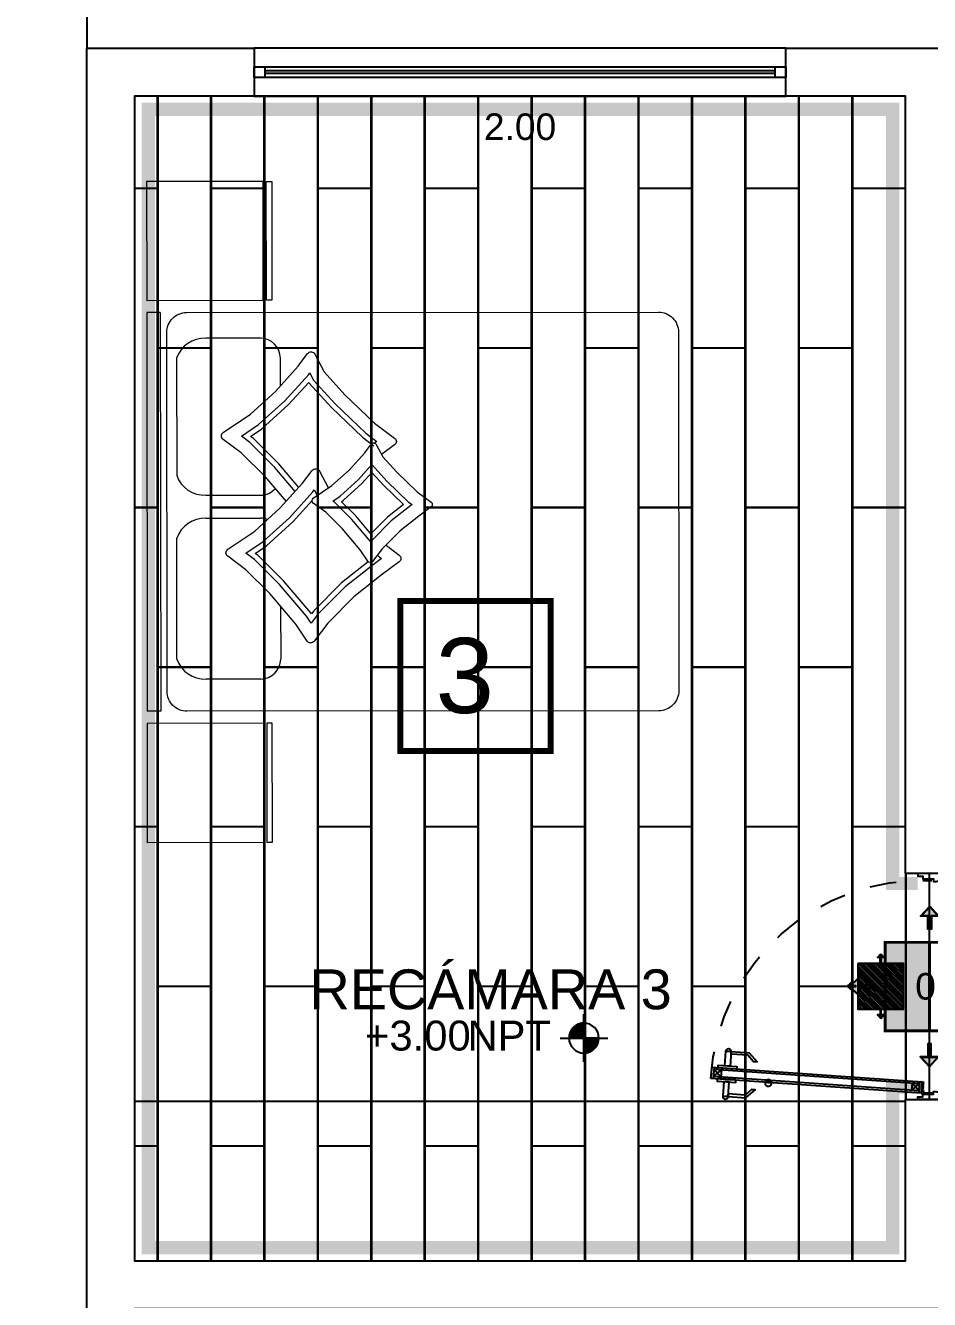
# Model space of a CAD drawing. Header units: metres. Extents: x 116 to 391, y -213 to 56.
# Drawn here: x 325.597 to 328.997, y -125.407 to -120.614 of the extents above; entities that cross this region are included whole.
import ezdxf
from ezdxf.enums import TextEntityAlignment as Align

# ---------------------------------------------------------------- set-up
doc = ezdxf.new("R2010")
doc.units = ezdxf.units.M
doc.header["$PDMODE"] = 35
doc.linetypes.add('AR-157$0$ACAD_ISO07W100', pattern=[3, 0, -3])
doc.linetypes.add('HIDDEN2', pattern=[0.1875, 0.125, -0.0625])
for name, color, linetype in [('A-ACABADOS PISOS', 1, 'Continuous'), ('A-CAMBIO DE ACABADO', 1, 'Continuous'), ('A-DESPIECE', 5, 'Continuous'), ('A-PISO', 30, 'Continuous'), ('AR-157$0$A-DIM-VANOS', 8, 'Continuous'), ('AR-157$0$A-EXTERIOR', 8, 'Continuous'), ('AR-157$0$A-MUEBLES FIJOS', 8, 'Continuous'), ('AR-157$0$A-MUROS', 8, 'Continuous'), ('AR-157$0$A-MUROS BAJOS', 8, 'Continuous'), ('AR-157$0$A-PUERTAS', 8, 'Continuous'), ('AR-157$0$A-TEXTOS', 8, 'Continuous'), ('AR-157$0$A-VENTANAS', 8, 'Continuous'), ('AR-157$0$Ar-Niveles', 8, 'Continuous'), ('AR-157$0$Ar-Texto', 8, 'Continuous')]:
    doc.layers.add(name, color=color, linetype=linetype)
doc.layers.add('AR-157$0$A-MUEBLES', color=8, linetype='Continuous', lineweight=0)
doc.layers.add('AR-157$0$Ar-Area', color=8, linetype='Continuous', plot=False)
doc.styles.add('AR-157$0$Anot_Arial', font='arial.ttf')
doc.styles.add('AR-157$0$Standard', font='arial.ttf')
doc.styles.get("Standard").update_dxf_attribs({"font": 'arial.ttf'})
doc.dimstyles.new('AR-157$0$VANOS', dxfattribs={"dimtxt": 0.1, "dimasz": 0.05, "dimexe": 0, "dimexo": 0, "dimgap": 0.03, "dimtad": 0, "dimtih": 1, "dimtoh": 1, "dimzin": 0, "dimdsep": 46, "dimtxsty": 'AR-157$0$Standard', "dimblk": 'AR-157$0$_Dot', "dimcen": 0.09, "dimse1": 1, "dimse2": 1, "dimsd1": 1, "dimsd2": 1, "dimclrd": 256, "dimclre": 256, "dimclrt": 256, "dimazin": 0, "dimtfac": 1, "dimtix": 1, "dimtofl": 0, "dimtmove": 2, "dimatfit": 3, "dimldrblk": 'AR-157$0$COTA', "dimfxl": 0, "dimtolj": 1, "dimtzin": 0, "dimlwd": 18, "dimarcsym": 0})
pattern_1 = [(0, (-2.923953, -1.1144057), (0, 0.0025), [])]

# ---------------------------------------------------------------- blocks, each defined once
blk = doc.blocks.new('*U407')
at = {"color": 0}
for points in [[(0, -0.02), (2, -0.02), (2, 0.02), (0, 0.02)], [(0, -0.02), (0.04, -0.02), (0.04, 0.02), (0, 0.02)], [(2, 0.02), (1.96, 0.02), (1.96, -0.02), (2, -0.02)]]:
    blk.add_lwpolyline(points, close=True, dxfattribs=at)
at = {"color": 8}
for points in [[(0.04, 0.005), (1.96, 0.005)], [(0.04, -0.005), (1.96, -0.005)]]:
    blk.add_lwpolyline(points, dxfattribs=at)
at = {"style": 'AR-157$0$Anot_Arial', "flags": 1}
for tag, p in [('ESPACIO', (0.1591, 0.4028)), ('TIPO', (0.1591, 0.3233)), ('NUMERO', (0.1591, 0.2487)), ('MATERIAL', (0.1591, 0.1668))]:
    blk.add_attdef(tag, p, '', height=0.0625, dxfattribs=at)
blk = doc.blocks.new('*U111')
at = {"color": 0}
for p, q in [((0.0659, -0.0688), (0.026, -0.0715)), ((0.0619, -0.0971), (0.034, -0.0991)), ((0.1121, -0.8144), (0.0841, -0.8163)), ((0.12, -0.8419), (0.0801, -0.8447))]:
    blk.add_line(p, q, dxfattribs=at)
at = {"color": 8, "linetype": 'ByBlock'}
for p, q in [((0.065, -0.6288), (0.0662, -0.6464)), ((0.0683, -0.6304), (0.0692, -0.6443))]:
    blk.add_line(p, q, dxfattribs=at)
at = {"color": 0}
for points in [[(0, -0.0757), (0.01, -0.0757), (0.01, -0.0566), (0.02, -0.0566), (0.02, -0.0166), (0.03, -0.0166), (0.03, -0.0166), (0.03, -0.0066), (0.01, 0.0584), (0, 0.0584), (0, -0.0757)], [(0.85, -0.0757), (0.84, -0.0757), (0.84, -0.0566), (0.83, -0.0566), (0.83, -0.0166), (0.82, -0.0166), (0.82, -0.0166), (0.82, -0.0066), (0.84, 0.0584), (0.85, 0.0584), (0.85, -0.0757)], [(0.025, -0.0516), (0.025, -0.0166)], [(0.03, -0.0562), (0.0649, -0.0538)], [(0.032, -0.0711), (0.0619, -0.0971)], [(0.032, -0.0711), (0.0861, -0.8442)], [(0.034, -0.0991), (0.06, -0.0692)], [(0.114, -0.8423), (0.06, -0.0692)], [(0.0653, -0.0588), (0.0649, -0.0538)], [(0.0861, -0.8442), (0.1121, -0.8144)], [(0.0841, -0.8163), (0.114, -0.8423)]]:
    blk.add_lwpolyline(points, dxfattribs=at)
blk.add_lwpolyline([(0.0253, -0.0616), (0.0253, -0.0616), (0.0653, -0.0588), (0.1207, -0.8518), (0.0808, -0.8546)], close=True, dxfattribs=at)
blk.add_lwpolyline([(0.0616, -0.6253), (0.0634, -0.6503, -1)], format="xyb", close=True, dxfattribs=at)
at = {"color": 0, "linetype": 'ByBlock'}
blk.add_lwpolyline([(0.0616, -0.6253), (0.0634, -0.6503, -1)], format="xyb", close=True, dxfattribs=at)
at = {"color": 8, "linetype": 'ByBlock'}
blk.add_lwpolyline([(0.0634, -0.6503), (0.0632, -0.6471, 1), (0.0619, -0.6284), (0.0616, -0.6253, -1)], format="xyb", close=True, dxfattribs=at)
at = {"color": 8}
for points in [[(0.0111, -0.7893), (0.0064, -0.722), (0.0365, -0.6873), (0.0375, -0.7014), (0.0166, -0.7254), (0.0211, -0.7886)], [(0.1807, -0.7775), (0.176, -0.7101), (0.1413, -0.68), (0.1423, -0.6941), (0.1663, -0.715), (0.1707, -0.7782)], [(0.0791, -0.8297), (0.0691, -0.8304), (0.0642, -0.7606), (0.0742, -0.7599)], [(0.119, -0.8269), (0.1289, -0.8262), (0.1241, -0.7564), (0.1141, -0.7571)], [(0.0673, -0.8054), (0.0125, -0.8093), (0.0111, -0.7893), (0.0659, -0.7855)], [(0.1272, -0.8013), (0.1821, -0.7974), (0.1807, -0.7775), (0.1258, -0.7813)]]:
    blk.add_lwpolyline(points, close=True, dxfattribs=at)
for points in [[(0.0111, -0.7893), (0.0125, -0.8093, -1)], [(0.1807, -0.7775), (0.1821, -0.7974, 1)]]:
    blk.add_lwpolyline(points, format="xyb", close=True, dxfattribs=at)
at = {"color": 0}
blk.add_circle((0.025, -0.0566), 0.005, dxfattribs=at)
at = {"color": 0, "linetype": 'AR-157$0$ACAD_ISO07W100', "ltscale": 0.005}
blk.add_arc((0.025, -0.0566), 0.8, 274, 2.4132, dxfattribs=at)
at = {"style": 'AR-157$0$Anot_Arial', "flags": 1}
for tag, p in [('ESPACIO', (0.109, 0.5853)), ('TOPE', (0.109, 0.5124)), ('TIPO', (0.109, 0.4329)), ('NUMERO', (0.109, 0.3583)), ('MATERIAL', (0.109, 0.2753))]:
    blk.add_attdef(tag, p, '', height=0.0625, dxfattribs=at)
blk = doc.blocks.new('AR-157$0$CAMA-MA')
at = {"layer": 'AR-157$0$A-MUEBLES'}
for p, q in [((0, 0.75), (0, -0.75)), ((0.0511, 0.75), (0, 0.75)), ((0.0511, 0.75), (0.0511, -0.75)), ((0.4275, 0.6533), (0.2217, 0.6533)), ((0.1121, 0.5783), (0.1121, 0.1378)), ((0.5025, 0.474), (0.5025, 0.5783)), ((0.2217, 0.0628), (0.4275, 0.0628)), ((0.5025, 0.0628), (0.5025, 0.0651)), ((0.2217, -0.0242), (0.4275, -0.0242)), ((0.1121, -0.5542), (0.1121, -0.0992)), ((0.5025, -0.3552), (0.5025, -0.5542)), ((0.4275, -0.6292), (0.2217, -0.6292)), ((0.0511, -0.75), (0, -0.75))]:
    blk.add_line(p, q, dxfattribs=at)
for points in [[(0.4384, 1.2431), (0, 1.2431), (0, 0.7957), (0.4384, 0.7957)], [(0.4708, 0.7957), (0.45, 0.7957), (0.45, 1.2431), (0.4708, 1.2431)], [(0.9043, 0.1134), (0.9844, 0.0364), (0.9972, 0.0269), (0.9922, 0.0232), (0.9187, -0.0349), (0.8465, -0.1071), (0.8421, -0.113), (0.771, -0.0296), (0.7051, 0.0362), (0.6996, 0.0403), (0.7269, 0.0588), (0.7961, 0.1216), (0.8467, 0.1773)], [(0.8899, 0.0995), (0.9651, 0.0273), (0.9054, -0.02), (0.8426, -0.0827), (0.7857, -0.016), (0.7317, 0.0379), (0.7393, 0.043), (0.8102, 0.1075), (0.8467, 0.1475)], [(0.4384, -0.7957), (0, -0.7957), (0, -1.2431), (0.4384, -1.2431)], [(0.4708, -0.7957), (0.45, -0.7957), (0.45, -1.2431), (0.4708, -1.2431)]]:
    blk.add_lwpolyline(points, close=True, dxfattribs=at)
for points in [[(0.1499, -0.75, -0.414214), (0.0749, -0.675), (0.0749, 0.675, -0.414214), (0.1499, 0.75), (1.925, 0.75, -0.414214), (2, 0.675), (2, -0.675, -0.414214), (1.925, -0.75)], [(0.9402, 0.1482), (1.0167, 0.0747), (1.0691, 0.0358, -0.502905), (1.0691, 0.0181), (1.0226, -0.0165), (0.952, -0.0723), (0.8843, -0.14), (0.8487, -0.187, -0.517444), (0.8307, -0.1865), (0.8019, -0.1429), (0.7342, -0.0635), (0.6724, -0.0018), (0.6255, 0.0329, -0.51806), (0.6259, 0.0509), (0.696, 0.0982), (0.7607, 0.157), (0.8196, 0.2217), (0.8442, 0.2547, -0.550421), (0.8628, 0.2532), (0.8872, 0.207)]]:
    blk.add_lwpolyline(points, format="xyb", close=True, dxfattribs=at)
for points in [[(0.5245, 0.0393), (0.4451, 0.1325), (0.3552, 0.2223), (0.287, 0.2727, -0.51806), (0.2875, 0.2989), (0.3895, 0.3677), (0.4836, 0.4532), (0.5692, 0.5473), (0.605, 0.5952, -0.550421), (0.632, 0.5931), (0.6676, 0.5259), (0.7446, 0.4404), (0.8559, 0.3335), (0.932, 0.2769, -0.502905), (0.932, 0.2512), (0.8831, 0.2148)], [(0.8994, -0.1264), (0.9487, -0.163, -0.502905), (0.9487, -0.1888), (0.8811, -0.239), (0.7784, -0.3202), (0.68, -0.4186), (0.6283, -0.487, -0.517444), (0.6021, -0.4862), (0.5602, -0.4229), (0.4618, -0.3074), (0.3719, -0.2176), (0.3037, -0.1672, -0.51806), (0.3042, -0.141), (0.4061, -0.0722), (0.5003, 0.0133), (0.5858, 0.1074), (0.6216, 0.1552, -0.550421), (0.6487, 0.1531), (0.6814, 0.0913)]]:
    blk.add_lwpolyline(points, format="xyb", dxfattribs=at)
for points in [[(0.5582, 0.0769), (0.4818, 0.1665), (0.3879, 0.2603), (0.3554, 0.2844), (0.4204, 0.3283), (0.519, 0.4178), (0.6078, 0.5154), (0.6129, 0.5223), (0.6263, 0.497), (0.7087, 0.4056), (0.8235, 0.2952), (0.8655, 0.264), (0.8533, 0.255)], [(0.5717, 0.0918), (0.4966, 0.1801), (0.401, 0.2755), (0.39, 0.2836), (0.4328, 0.3125), (0.5331, 0.4036), (0.609, 0.487), (0.6098, 0.4855), (0.6943, 0.3917), (0.8106, 0.2799), (0.8536, 0.248)], [(0.8696, -0.1665), (0.8822, -0.1759), (0.8507, -0.1993), (0.7451, -0.2828), (0.6422, -0.3857), (0.6173, -0.4186), (0.6002, -0.3927), (0.4985, -0.2735), (0.4046, -0.1796), (0.372, -0.1555), (0.4371, -0.1117), (0.5357, -0.0221), (0.6245, 0.0755), (0.6296, 0.0824), (0.6397, 0.0632)], [(0.8323, -0.1883), (0.7318, -0.2679), (0.6271, -0.3725), (0.6184, -0.384), (0.6162, -0.3807), (0.5132, -0.2599), (0.4177, -0.1644), (0.4067, -0.1563), (0.4495, -0.1274), (0.5498, -0.0363), (0.621, 0.042)]]:
    blk.add_lwpolyline(points, dxfattribs=at)
for centre, radius, start, end in [((0.2174, 0.542), 0.1114, 87.773, 160.9791), ((0.4275, 0.5783), 0.075, 0, 90), ((0.2174, 0.1741), 0.1114, 199.0209, 272.227), ((0.4275, 0.1378), 0.075, 270, 318.0719), ((0.2174, -0.1355), 0.1114, 87.773, 160.9791), ((0.4275, -0.0992), 0.075, 69.4964, 90), ((0.2174, -0.5179), 0.1114, 199.0209, 272.227), ((0.4275, -0.5542), 0.075, 270, 0)]:
    blk.add_arc(centre, radius, start, end, dxfattribs=at)
blk = doc.blocks.new('*D431')
at = {"layer": 'Defpoints', "color": 0, "transparency": 16777216}
for p in [(329.0791, -123.8045), (329.0868, -123.8045), (329.0868, -124.6544)]:
    blk.add_point(p, dxfattribs=at)
at = {"layer": 'AR-157$0$A-DIM-VANOS', "transparency": 16777216, "insert": (329.0791, -124.2294), "char_height": 0.1, "attachment_point": 5, "style": 'AR-157$0$Standard'}
blk.add_mtext('\\A1;0.85', dxfattribs=at)
blk = doc.blocks.new('AR-157$0$_Dot')
at = {"color": 0, "linetype": 'ByBlock', "lineweight": -2}
blk.add_line((-0.5, 0), (-1, 0), dxfattribs=at)
at = {"color": 0, "linetype": 'ByBlock', "const_width": 0.5}
blk.add_lwpolyline([(-0.25, 0, 1), (0.25, 0, 1)], format="xyb", close=True, dxfattribs=at)
blk = doc.blocks.new('AR-157$0$COTA')
blk.add_line((-2.926, 0), (0, 0))
blk.add_lwpolyline([(-1.414, 0), (-1.414, -0.354), (0, -0.354), (0, 0)], close=True)
blk.add_solid([(-1.414, 0), (-1.414, -0.354), (0, 0), (0, -0.354)])
blk = doc.blocks.new('*D433')
at = {"layer": 'Defpoints', "color": 0, "transparency": 16777216}
for p in [(326.457, -120.8797), (328.4568, -120.8797), (328.4568, -120.9955)]:
    blk.add_point(p, dxfattribs=at)
at = {"layer": 'AR-157$0$A-DIM-VANOS', "transparency": 16777216, "insert": (327.4569, -120.9955), "char_height": 0.1, "attachment_point": 5, "style": 'AR-157$0$Standard'}
blk.add_mtext('\\A1;2.00', dxfattribs=at)
blk = doc.blocks.new('*U405')
at = {"layer": 'AR-157$0$Ar-Niveles'}
h = blk.add_hatch(dxfattribs=at)
h.set_pattern_fill('_USER', color=256, scale=0.0025, style=0, pattern_type=0)
h.set_pattern_definition(pattern_1)
h.paths.add_polyline_path([(-2.549, -0.364), (-2.549, -0.739), (-2.174, -0.739, 0.414214)])
h = blk.add_hatch(dxfattribs=at)
h.set_pattern_fill('_USER', color=256, scale=0.0025, style=0, pattern_type=0)
h.set_pattern_definition(pattern_1)
h.paths.add_polyline_path([(-2.549, -0.364), (-2.549, -0.739), (-2.174, -0.739, 0.414214)])
h = blk.add_hatch(dxfattribs=at)
h.set_pattern_fill('_USER', color=256, scale=0.0025, style=0, pattern_type=0)
h.set_pattern_definition([(0, (-2.923953, -1.1144057), (0, 0.0025), [])])
h.paths.add_polyline_path([(-2.549, -0.739), (-2.924, -0.739, 0.414214), (-2.549, -1.114)])
for p, q in [((-2.549, -1.339), (-2.549, -0.139)), ((-1.949, -0.739), (-3.149, -0.739))]:
    blk.add_line(p, q, dxfattribs=at)
blk.add_circle((-2.549, -0.739), 0.375, dxfattribs=at)
at = {"layer": 'AR-157$0$Ar-Area', "style": 'AR-157$0$Anot_Arial', "flags": 1}
blk.add_attdef('ESP_AREA', text='', height=0.75, dxfattribs=at).set_placement((0, -2.5), align=Align.BOTTOM_CENTER)
at = {"layer": 'AR-157$0$Ar-Niveles', "style": 'AR-157$0$Anot_Arial'}
for tag, p in [('NIV_TIPO', (-1.78, -1.052)), ('VAL_NIV', (0.283, -1.052))]:
    blk.add_attdef(tag, p, '', height=0.75, dxfattribs=at)
at = {"layer": 'AR-157$0$Ar-Texto', "style": 'AR-157$0$Anot_Arial'}
for tag, p in [('ID_ESP01', (0, 1.5)), ('ID_ESP02', (0, 0))]:
    blk.add_attdef(tag, text='', height=1, dxfattribs=at).set_placement(p, align=Align.BOTTOM_CENTER)
blk = doc.blocks.new('A$C7F1E1069')
h = blk.add_hatch(color=1)
h.dxf.hatch_style = 1
h.paths.add_polyline_path([(-0.225, 0), (-0.225, 0.225), (0.225, 0.225), (0.225, 0)])
at = {"color": 1, "const_width": 0.015}
for points in [[(-0.225, 0), (-0.225, 0.225), (0.225, 0.225), (0.225, 0)], [(0.225, -0.225), (0.225, 0), (-0.225, 0), (-0.225, -0.225)]]:
    blk.add_lwpolyline(points, close=True, dxfattribs=at)
blk = doc.blocks.new('r')
h = blk.add_hatch(color=5)
h.dxf.hatch_style = 1
h.paths.add_polyline_path([(1655.762, 468.449), (1655.668, 468.348), (1655.746, 468.348), (1655.746, 468.2), (1655.778, 468.2), (1655.778, 468.348), (1655.856, 468.348)])
at = {"color": 5}
for points in [[(1655.762, 468.456), (1655.658, 468.343), (1655.742, 468.343), (1655.742, 468.196), (1655.782, 468.196), (1655.782, 468.343), (1655.866, 468.343)], [(1655.762, 468.449), (1655.668, 468.348), (1655.746, 468.348), (1655.746, 468.2), (1655.778, 468.2), (1655.778, 468.348), (1655.856, 468.348)]]:
    blk.add_lwpolyline(points, close=True, dxfattribs=at)
blk = doc.blocks.new('CAMBIO DE PISO')
at = {"layer": 'A-CAMBIO DE ACABADO', "xscale": 0.7388581055550709, "yscale": 0.7388581055550709, "zscale": 0.7388581055550709}
blk.add_blockref('A$C7F1E1069', (183.6012, 19.2264), dxfattribs=at)
at = {"layer": 'A-DESPIECE', "xscale": -0.3310084312886717, "yscale": 0.3310084312886717, "zscale": 0.3310084312886717}
blk.add_blockref('r', (731.6723, -135.5343), dxfattribs=at)
at = {"layer": 'A-DESPIECE', "yscale": 0.3310084312886717, "zscale": 0.3310084312886717}
for p, xscale, rotation in [((338.3619, -528.8457), 0.3310084312886717, 90), ((28.8405, -528.8447), -0.3310084312886717, 270)]:
    blk.add_blockref('r', p, dxfattribs=dict(at, xscale=xscale, rotation=rotation))

msp = doc.modelspace()

# ---------------------------------------------------------------- hatches: boundary and pattern name
at = {"layer": 'A-DESPIECE'}
h = msp.add_hatch(dxfattribs=at)
h.set_pattern_fill('ANSI31', color=256, scale=0.051373, angle=90)
h.set_pattern_definition([(135, (327.1552575, -129.2990314), (-0.004540801, -0.004540801), [])])
h.paths.add_polyline_path([(328.7276, -124.3141), (328.8989, -124.3141), (328.8989, -124.1428), (328.7276, -124.1428)])

# ---------------------------------------------------------------- linework, layer by layer
at = {"layer": 'A-ACABADOS PISOS', "const_width": 0.0226}
msp.add_lwpolyline([(327.5716, -123.3434), (327.0068, -123.3434), (327.0068, -122.7786), (327.5716, -122.7786)], close=True, dxfattribs=at)
at = {"layer": 'A-DESPIECE'}
msp.add_lwpolyline([(328.7276, -124.1428), (328.7276, -124.3141), (328.8989, -124.3141), (328.8989, -124.1428)], close=True, dxfattribs=at)
at = {"layer": 'A-PISO'}
for p, q in [((328.9068, -123.8045), (328.9068, -124.6544)), ((328.9078, -123.8045), (328.9078, -124.6544))]:
    msp.add_line(p, q, dxfattribs=at)
for points in [[(328.9068, -120.8797), (326.007, -120.8797), (326.007, -125.2615), (328.9068, -125.2615), (328.9068, -124.6544), (328.9968, -124.6544), (328.9968, -123.8045), (328.9068, -123.8045)], [(328.9068, -120.8797), (326.007, -120.8797), (326.007, -125.2615), (328.9068, -125.2615), (328.9068, -124.6544), (328.9968, -124.6544), (328.9968, -123.8045), (328.9068, -123.8045)], [(326.4948, -121.2269), (326.2948, -121.2269), (326.2948, -122.4269), (326.4948, -122.4269)], [(326.8968, -121.2269), (326.6968, -121.2269), (326.6968, -122.4269), (326.8968, -122.4269)], [(327.2988, -121.2269), (327.0988, -121.2269), (327.0988, -122.4269), (327.2988, -122.4269)], [(327.7008, -121.2269), (327.5008, -121.2269), (327.5008, -122.4269), (327.7008, -122.4269)], [(328.1028, -121.2269), (327.9028, -121.2269), (327.9028, -122.4269), (328.1028, -122.4269)], [(328.5048, -121.2269), (328.3048, -121.2269), (328.3048, -122.4269), (328.5048, -122.4269)], [(326.2938, -121.8274), (326.0938, -121.8274), (326.0938, -123.0274), (326.2938, -123.0274)], [(326.6958, -121.8274), (326.4958, -121.8274), (326.4958, -123.0274), (326.6958, -123.0274)], [(327.0978, -121.8274), (326.8978, -121.8274), (326.8978, -123.0274), (327.0978, -123.0274)], [(327.4998, -121.8274), (327.2998, -121.8274), (327.2998, -123.0274), (327.4998, -123.0274)], [(327.9018, -121.8274), (327.7018, -121.8274), (327.7018, -123.0274), (327.9018, -123.0274)], [(328.3038, -121.8274), (328.1038, -121.8274), (328.1038, -123.0274), (328.3038, -123.0274)], [(328.7058, -121.8274), (328.5058, -121.8274), (328.5058, -123.0274), (328.7058, -123.0274)], [(326.4948, -122.4279), (326.2948, -122.4279), (326.2948, -123.6279), (326.4948, -123.6279)], [(326.8968, -122.4279), (326.6968, -122.4279), (326.6968, -123.6279), (326.8968, -123.6279)], [(327.2988, -122.4279), (327.0988, -122.4279), (327.0988, -123.6279), (327.2988, -123.6279)], [(327.7008, -122.4279), (327.5008, -122.4279), (327.5008, -123.6279), (327.7008, -123.6279)], [(328.1028, -122.4279), (327.9028, -122.4279), (327.9028, -123.6279), (328.1028, -123.6279)], [(328.5048, -122.4279), (328.3048, -122.4279), (328.3048, -123.6279), (328.5048, -123.6279)], [(326.2938, -123.0284), (326.0938, -123.0284), (326.0938, -124.2284), (326.2938, -124.2284)], [(326.6958, -123.0284), (326.4958, -123.0284), (326.4958, -124.2284), (326.6958, -124.2284)], [(327.0978, -123.0284), (326.8978, -123.0284), (326.8978, -124.2284), (327.0978, -124.2284)], [(327.4998, -123.0284), (327.2998, -123.0284), (327.2998, -124.2284), (327.4998, -124.2284)], [(327.9018, -123.0284), (327.7018, -123.0284), (327.7018, -124.2284), (327.9018, -124.2284)], [(328.3038, -123.0284), (328.1038, -123.0284), (328.1038, -124.2284), (328.3038, -124.2284)], [(328.7058, -123.0284), (328.5058, -123.0284), (328.5058, -124.2284), (328.7058, -124.2284)], [(326.4948, -123.6289), (326.2948, -123.6289), (326.2948, -124.8289), (326.4948, -124.8289)], [(326.8968, -123.6289), (326.6968, -123.6289), (326.6968, -124.8289), (326.8968, -124.8289)], [(327.2988, -123.6289), (327.0988, -123.6289), (327.0988, -124.8289), (327.2988, -124.8289)], [(327.7008, -123.6289), (327.5008, -123.6289), (327.5008, -124.8289), (327.7008, -124.8289)], [(328.1028, -123.6289), (327.9028, -123.6289), (327.9028, -124.8289), (328.1028, -124.8289)], [(328.5048, -123.6289), (328.3048, -123.6289), (328.3048, -124.8289), (328.5048, -124.8289)], [(328.9968, -123.8045), (328.9078, -123.8045), (328.908, -124.6544), (328.9968, -124.6544)]]:
    msp.add_lwpolyline(points, close=True, dxfattribs=at)
for points in [[(326.007, -121.2259), (326.0928, -121.2259), (326.0928, -120.8797)], [(326.0938, -120.8797), (326.0938, -121.8264), (326.2938, -121.8264), (326.2938, -120.8797)], [(326.2948, -120.8797), (326.2948, -121.2259), (326.4948, -121.2259), (326.4948, -120.8797)], [(326.4958, -120.8797), (326.4958, -121.8264), (326.6958, -121.8264), (326.6958, -120.8797)], [(326.6968, -120.8797), (326.6968, -121.2259), (326.8968, -121.2259), (326.8968, -120.8797)], [(326.8978, -120.8797), (326.8978, -121.8264), (327.0978, -121.8264), (327.0978, -120.8797)], [(327.0988, -120.8797), (327.0988, -121.2259), (327.2988, -121.2259), (327.2988, -120.8797)], [(327.2998, -120.8797), (327.2998, -121.8264), (327.4998, -121.8264), (327.4998, -120.8797)], [(327.5008, -120.8797), (327.5008, -121.2259), (327.7008, -121.2259), (327.7008, -120.8797)], [(327.7018, -120.8797), (327.7018, -121.8264), (327.9018, -121.8264), (327.9018, -120.8797)], [(327.9028, -120.8797), (327.9028, -121.2259), (328.1028, -121.2259), (328.1028, -120.8797)], [(328.1038, -120.8797), (328.1038, -121.8264), (328.3038, -121.8264), (328.3038, -120.8797)], [(328.3048, -120.8797), (328.3048, -121.2259), (328.5048, -121.2259), (328.5048, -120.8797)], [(328.5058, -120.8797), (328.5058, -121.8264), (328.7058, -121.8264), (328.7058, -120.8797)], [(328.7068, -120.8797), (328.7068, -121.2259), (328.9068, -121.2259)], [(326.007, -122.4269), (326.0928, -122.4269), (326.0928, -121.2269), (326.007, -121.2269)], [(328.9068, -121.2269), (328.7068, -121.2269), (328.7068, -122.4269), (328.9068, -122.4269)], [(326.007, -123.6279), (326.0928, -123.6279), (326.0928, -122.4279), (326.007, -122.4279)], [(328.9068, -122.4279), (328.7068, -122.4279), (328.7068, -123.6279), (328.9068, -123.6279)], [(326.007, -124.8289), (326.0928, -124.8289), (326.0928, -123.6289), (326.007, -123.6289)], [(328.9068, -123.6289), (328.7068, -123.6289), (328.7068, -124.8289), (328.9068, -124.8289)], [(326.2938, -125.2615), (326.2938, -124.2294), (326.0938, -124.2294), (326.0938, -125.2615)], [(326.6958, -125.2615), (326.6958, -124.2294), (326.4958, -124.2294), (326.4958, -125.2615)], [(327.0978, -125.2615), (327.0978, -124.2294), (326.8978, -124.2294), (326.8978, -125.2615)], [(327.4998, -125.2615), (327.4998, -124.2294), (327.2998, -124.2294), (327.2998, -125.2615)], [(327.9018, -125.2615), (327.9018, -124.2294), (327.7018, -124.2294), (327.7018, -125.2615)], [(328.3038, -125.2615), (328.3038, -124.2294), (328.1038, -124.2294), (328.1038, -125.2615)], [(328.7058, -125.2615), (328.7058, -124.2294), (328.5058, -124.2294), (328.5058, -125.2615)], [(326.0928, -125.2615), (326.0928, -124.8299), (326.007, -124.8299)], [(326.4948, -125.2615), (326.4948, -124.8299), (326.2948, -124.8299), (326.2948, -125.2615)], [(326.8968, -125.2615), (326.8968, -124.8299), (326.6968, -124.8299), (326.6968, -125.2615)], [(327.2988, -125.2615), (327.2988, -124.8299), (327.0988, -124.8299), (327.0988, -125.2615)], [(327.7008, -125.2615), (327.7008, -124.8299), (327.5008, -124.8299), (327.5008, -125.2615)], [(328.1028, -125.2615), (328.1028, -124.8299), (327.9028, -124.8299), (327.9028, -125.2615)], [(328.5048, -125.2615), (328.5048, -124.8299), (328.3048, -124.8299), (328.3048, -125.2615)], [(328.9068, -124.8299), (328.7068, -124.8299), (328.7068, -125.2615)]]:
    msp.add_lwpolyline(points, dxfattribs=at)
at = {"layer": 'A-PISO', "linetype": 'HIDDEN2', "const_width": 0.05}
msp.add_lwpolyline([(328.9794, -124.608), (328.8581, -124.608), (328.8581, -125.2118), (326.0581, -125.2118), (326.0581, -120.9297), (326.4581, -120.9297), (328.4581, -120.9297), (328.8581, -120.9297), (328.8581, -123.8418), (328.9521, -123.8418)], dxfattribs=at)
at = {"layer": 'A-PISO'}
msp.add_circle((327.3705, -149.1639), 63.4551, dxfattribs=at)
at = {"layer": 'AR-157$0$A-EXTERIOR', "color": 8, "linetype": 'Continuous'}
msp.add_lwpolyline([(325.8271, -131.0339), (325.8271, -137.1334), (334.8263, -137.1334), (334.8263, -119.1348), (325.8271, -119.1348), (325.8271, -120.6997)], dxfattribs=at)
at = {"layer": 'AR-157$0$A-MUEBLES FIJOS'}
msp.add_lwpolyline([(328.9068, -124.6615), (326.007, -124.6615), (326.007, -125.2615), (328.9068, -125.2615)], close=True, dxfattribs=at)
at = {"layer": 'AR-157$0$A-MUROS'}
msp.add_lwpolyline([(326.007, -130.8539), (326.327, -130.8539), (326.327, -131.0339), (325.8271, -131.0339), (325.8271, -120.6997), (326.457, -120.6997), (326.457, -120.8797), (326.007, -120.8797), (326.007, -125.2615), (328.9068, -125.2615), (328.9068, -124.6544), (329.0868, -124.6544), (329.0868, -125.4414), (326.007, -125.4414)], close=True, dxfattribs=at)
msp.add_lwpolyline([(328.4568, -120.6997), (329.0868, -120.6997), (329.0868, -123.8045), (328.9068, -123.8045), (328.9068, -120.8797), (328.4568, -120.8797), (328.4568, -120.7147)], dxfattribs=at)
at = {"layer": 'AR-157$0$A-MUROS BAJOS'}
msp.add_lwpolyline([(328.4568, -120.6997), (326.457, -120.6997), (326.457, -120.8797), (328.4568, -120.8797)], close=True, dxfattribs=at)

# ---------------------------------------------------------------- block references
at = {"layer": 'A-ACABADOS PISOS', "xscale": -1, "rotation": 90}
msp.add_blockref('CAMBIO DE PISO', (348.2232, 59.3717), dxfattribs=at)
at = {"layer": 'A-DESPIECE', "xscale": -0.1198710247366435, "yscale": 0.1198710247366435, "zscale": 0.1198710247366435}
msp.add_blockref('r', (527.2911, -180.2611), dxfattribs=at)
at = {"layer": 'A-DESPIECE', "yscale": 0.1198710247366435, "zscale": 0.1198710247366435}
for p, xscale, rotation in [((384.8418, 74.2494), -0.1198710247366435, 90), ((527.2911, -68.1957), 0.1198710247366435, 180)]:
    msp.add_blockref('r', p, dxfattribs=dict(at, xscale=xscale, rotation=rotation))
at = {"layer": 'AR-157$0$A-MUEBLES', "xscale": 0.9999206197906486, "yscale": 0.9999206197906486, "zscale": 0.9999206197906486, "rotation": 0.0561768700229262}
msp.add_blockref('AR-157$0$CAMA-MA', (326.0534, -122.444), dxfattribs=at)
at = {"layer": 'AR-157$0$A-PUERTAS', "ltscale": 0.18, "xscale": -0.9999206197906486, "yscale": 0.9999206197906486, "zscale": 0.9999206197906486, "rotation": 270.0000000000001}
msp.add_blockref('*U111', (329.0284, -124.6544), dxfattribs=at)
at = {"layer": 'AR-157$0$A-TEXTOS'}
ref = msp.add_blockref('*U405', (327.3149, -124.3125), dxfattribs=dict(at, xscale=-0.1499880929685973, yscale=0.1499880929685973, zscale=0.1499880929685973))
ref.add_attrib('ID_ESP02', 'RECÁMARA 3', dxfattribs={"layer": 'AR-157$0$Ar-Texto', "height": 0.14999, "rotation": 0, "style": 'AR-157$0$Standard'}).set_placement((327.3462, -124.36), align=Align.BOTTOM_CENTER)
ref.add_attrib('NIV_TIPO', 'NPT', (327.2588, -124.4702), dxfattribs={"layer": 'AR-157$0$Ar-Niveles', "height": 0.11249, "style": 'AR-157$0$Anot_Arial'})
ref.add_attrib('VAL_NIV', '+3.00', (326.8737, -124.4702), dxfattribs={"layer": 'AR-157$0$Ar-Niveles', "height": 0.11249, "style": 'AR-157$0$Anot_Arial'})
at = {"layer": 'AR-157$0$A-VENTANAS', "ltscale": 0.18, "xscale": -0.9999206197906486, "yscale": 0.9999206197906486, "zscale": 0.9999206197906486}
msp.add_blockref('*U407', (328.4568, -120.7897), dxfattribs=at)

# ---------------------------------------------------------------- texts
at = {"layer": 'A-ACABADOS PISOS', "insert": (327.3586, -122.9181), "char_height": 0.2824, "attachment_point": 3}
msp.add_mtext_dynamic_manual_height_columns('3', width=0.258238, gutter_width=0.8066, heights=[0], dxfattribs=at)

# ---------------------------------------------------------------- dimensions: what is measured, and where the dimension line sits
at = {"layer": 'AR-157$0$A-DIM-VANOS'}
for base, p1, p2, angle, picture, middle in [((328.4568, -120.9955), (326.457, -120.8797), (328.4568, -120.8797), 180, '*D433', (327.4569, -120.9955)), ((329.0791, -123.8045), (329.0868, -124.6544), (329.0868, -123.8045), 90, '*D431', (329.0791, -124.2294))]:
    dim = msp.add_linear_dim(base=base, p1=p1, p2=p2, angle=angle, dimstyle='AR-157$0$VANOS', dxfattribs=at)
    dim.commit()
    dim.dimension.update_dxf_attribs({"geometry": picture, "text_midpoint": middle})

doc.saveas('drawing.dxf')
